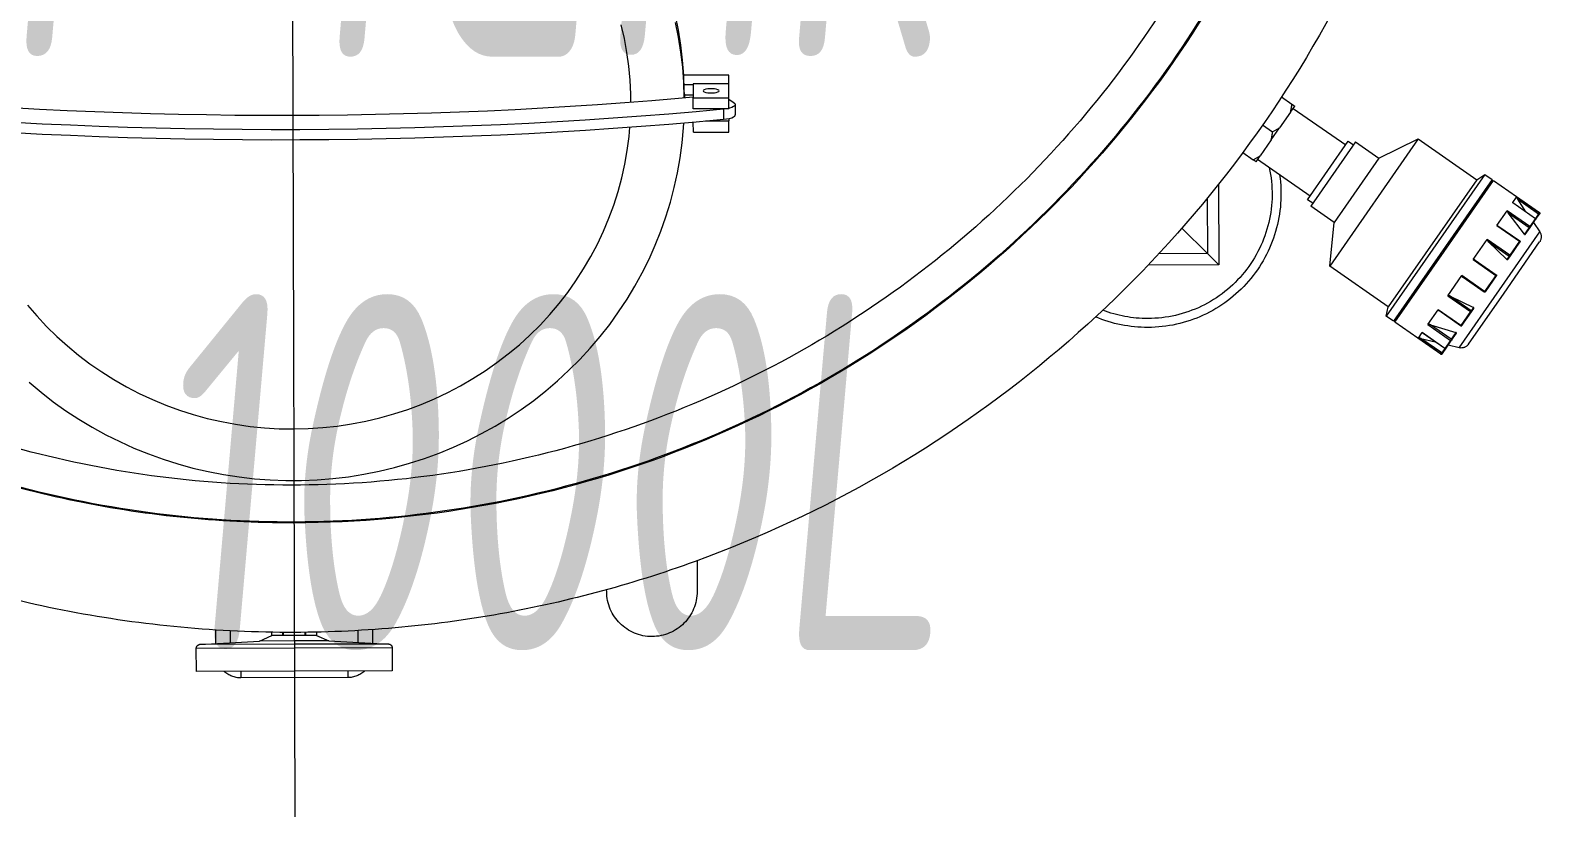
# Model space of a CAD drawing. Extents: x -681219 to -550379, y -242630 to -158199.
# Drawn here: x -639852 to -639003, y -210434 to -209993 of the extents above; entities that cross this region are included whole.
import ezdxf
from ezdxf.lldxf.tags import DXFTag

# ---------------------------------------------------------------- set-up
doc = ezdxf.new("R2010")
doc.units = 0
doc.header["$LTSCALE"] = 1000
doc.linetypes.add('DASHED2', pattern=[9.525, 6.35, -3.175])
doc.layers.get('0').update_dxf_attribs({"linetype": 'CONTINUOUS'})
doc.layers.add('future', color=4, linetype='DASHED2', lineweight=0)
doc.layers.add('text1', color=7, linetype='CONTINUOUS', lineweight=0)
doc.styles.add('ISOCP', font='isocp.shx', dxfattribs={"bigfont": 'gbcbig.shx'})
tags = doc.linetypes.add('CENTER2', pattern=[28.575, 19.05, -3.175, 3.175, -3.175]).pattern_tags.tags
tags[10:11] = [DXFTag(74, 4), DXFTag(75, 0), DXFTag(340, '0'), DXFTag(46, 0.0), DXFTag(50, 0.0), DXFTag(44, 0.0), DXFTag(45, 0.0)]
tags[8:9] = [DXFTag(74, 4), DXFTag(75, 0), DXFTag(340, '0'), DXFTag(46, 0.0), DXFTag(50, 0.0), DXFTag(44, 0.0), DXFTag(45, 0.0)]
tags[6:7] = [DXFTag(74, 4), DXFTag(75, 0), DXFTag(340, '0'), DXFTag(46, 0.0), DXFTag(50, 0.0), DXFTag(44, 0.0), DXFTag(45, 0.0)]
tags[4:5] = [DXFTag(74, 4), DXFTag(75, 0), DXFTag(340, '0'), DXFTag(46, 0.0), DXFTag(50, 0.0), DXFTag(44, 0.0), DXFTag(45, 0.0)]

# ---------------------------------------------------------------- blocks, each defined once
blk = doc.blocks.new('Slurry tank 1000l-V')
at = {"color": 8, "linetype": 'CENTER2'}
blk.add_line((0, 722.96), (0, -768.58), dxfattribs=at)
for p, q in [((-216.83, -327.32), (-215.16, -318.97)), ((-218.14, -335.73), (-216.83, -327.32)), ((-216.83, -331.21), (-215.16, -322.86)), ((-186.45, -331.86), (-184.7, -324.14)), ((-219.11, -344.18), (-218.14, -335.73)), ((-219.11, -348.07), (-218.14, -339.61)), ((-218.14, -339.61), (-216.83, -331.21)), ((-187.85, -339.64), (-186.45, -331.86)), ((-219.72, -352.67), (-219.11, -344.18)), ((-219.72, -356.55), (-219.11, -348.07)), ((-189.6, -355.34), (-188.9, -347.47)), ((-188.9, -347.47), (-187.85, -339.64)), ((-245, -352.63), (-219.72, -352.63)), ((-245, -357.52), (-245, -352.63)), ((-219.99, -361.17), (-219.72, -352.67)), ((-219.99, -365.05), (-219.72, -356.55)), ((-189.96, -363.23), (-189.6, -355.34)), ((-245, -357.52), (-225, -357.52)), ((-245, -365.28), (-245, -357.52)), ((-239.5, -361.4), (-239.32, -361.07)), ((-239.32, -361.73), (-239.5, -361.4)), ((-239.32, -361.07), (-238.79, -360.77)), ((-238.79, -362.03), (-239.32, -361.73)), ((-238.79, -360.77), (-237.95, -360.52)), ((-237.95, -362.28), (-238.79, -362.03)), ((-237.95, -360.52), (-236.87, -360.34)), ((-236.87, -362.46), (-237.95, -362.28)), ((-236.87, -360.34), (-235.64, -360.25)), ((-235.64, -362.55), (-236.87, -362.46)), ((-235.64, -360.25), (-234.36, -360.25)), ((-234.36, -362.55), (-235.64, -362.55)), ((-234.36, -360.25), (-233.13, -360.34)), ((-233.13, -362.46), (-234.36, -362.55)), ((-233.13, -360.34), (-232.05, -360.52)), ((-232.05, -362.28), (-233.13, -362.46)), ((-232.05, -360.52), (-231.21, -360.77)), ((-231.21, -362.03), (-232.05, -362.28)), ((-231.21, -360.77), (-230.68, -361.07)), ((-230.68, -361.73), (-231.21, -362.03)), ((-230.68, -361.07), (-230.5, -361.4)), ((-230.5, -361.4), (-230.68, -361.73)), ((-225, -357.52), (-225, -365.28)), ((-219.93, -357.81), (-225, -357.81)), ((-220, -363.6), (-225, -363.6)), ((-225, -364.92), (-216.8, -365.63)), ((-220, -363.29), (-219.99, -361.17)), ((-220, -363.29), (-220, -365.36)), ((-219.99, -365.36), (-219.99, -365.05)), ((-190, -367.76), (-189.96, -363.23)), ((-561.98, -372.14), (-591.47, -392.79)), ((-560.49, -374.26), (-562.84, -370.91)), ((-555.41, -365.71), (-561.25, -369.8)), ((-248.59, -369.18), (-248.59, -374.97)), ((-248.47, -368.77), (-248.58, -369.28)), ((-248.58, -369.28), (-248.3, -369.79)), ((-247.97, -368.28), (-248.47, -368.77)), ((-248.3, -369.79), (-247.65, -370.27)), ((-247.97, -368.28), (-245, -366.21)), ((-247.65, -370.27), (-246.64, -370.71)), ((-246.64, -370.71), (-245.31, -371.09)), ((-245.31, -371.09), (-245, -371.16)), ((-225, -365.28), (-245, -365.28)), ((-245, -371.56), (-245, -365.28)), ((-245, -371.56), (-225, -371.56)), ((-242.49, -371.56), (-241.93, -371.62)), ((-241.93, -371.62), (-241.93, -377.41)), ((-226.63, -372.97), (-241.93, -371.62)), ((-211.21, -374.24), (-226.63, -372.97)), ((-225, -371.56), (-225, -365.28)), ((-216.8, -365.63), (-201.72, -366.87)), ((-201.72, -366.87), (-186.54, -368.02)), ((-186.54, -368.02), (-171.26, -369.07)), ((-171.26, -369.07), (-155.89, -370.04)), ((-155.89, -370.04), (-140.43, -370.91)), ((-140.43, -370.91), (-124.91, -371.7)), ((-124.91, -371.7), (-109.32, -372.39)), ((-109.32, -372.39), (-93.67, -372.99)), ((-93.67, -372.99), (-77.98, -373.49)), ((-77.98, -373.49), (-62.24, -373.91)), ((64.13, -373.86), (79.86, -373.44)), ((79.86, -373.44), (95.55, -372.92)), ((95.55, -372.92), (111.19, -372.31)), ((111.19, -372.31), (126.77, -371.61)), ((126.77, -371.61), (142.29, -370.81)), ((142.29, -370.81), (157.73, -369.93)), ((-560.49, -374.26), (-554.29, -383.12)), ((-544.74, -381.43), (-550.35, -385.36)), ((-248.58, -375.08), (-248.59, -374.97)), ((-248.3, -375.59), (-248.58, -375.08)), ((-247.65, -376.07), (-248.3, -375.59)), ((-246.64, -376.51), (-247.65, -376.07)), ((-245.31, -376.89), (-246.64, -376.51)), ((-243.72, -377.19), (-245.31, -376.89)), ((-245, -376.96), (-245, -378.32)), ((-231.79, -378.32), (-245, -378.32)), ((-245, -384.6), (-245, -378.32)), ((-241.93, -377.41), (-243.72, -377.19)), ((-226.63, -378.77), (-241.93, -377.41)), ((-211.21, -380.03), (-226.63, -378.77)), ((-225, -384.6), (-225, -378.91)), ((-219.46, -382.05), (-219.64, -379.35)), ((-218.67, -390.52), (-219.46, -382.05)), ((-195.68, -375.42), (-211.21, -374.24)), ((-195.68, -381.21), (-211.21, -380.03)), ((-180.06, -376.5), (-195.68, -375.42)), ((-180.06, -382.3), (-195.68, -381.21)), ((-188.9, -386.88), (-189.41, -381.66)), ((-164.34, -377.5), (-180.06, -376.5)), ((-148.55, -378.41), (-164.34, -377.5)), ((-132.68, -379.22), (-148.55, -378.41)), ((-116.74, -379.94), (-132.68, -379.22)), ((-100.75, -380.57), (-116.74, -379.94)), ((-84.7, -381.11), (-100.75, -380.57)), ((-68.62, -381.55), (-84.7, -381.11)), ((-52.49, -381.9), (-68.62, -381.55)), ((-62.24, -373.91), (-46.47, -374.23)), ((-36.35, -382.16), (-52.49, -381.9)), ((-46.47, -374.23), (-30.68, -374.46)), ((-30.68, -374.46), (-14.87, -374.59)), ((-14.87, -374.59), (0.95, -374.63)), ((0.95, -374.63), (16.76, -374.58)), ((16.76, -374.58), (32.57, -374.43)), ((44.5, -382.04), (28.35, -382.25)), ((32.57, -374.43), (48.36, -374.19)), ((60.64, -381.74), (44.5, -382.04)), ((48.36, -374.19), (64.13, -373.86)), ((76.75, -381.34), (60.64, -381.74)), ((92.81, -380.85), (76.75, -381.34)), ((108.83, -380.26), (92.81, -380.85)), ((124.8, -379.59), (108.83, -380.26)), ((140.7, -378.82), (124.8, -379.59)), ((156.54, -377.96), (140.7, -378.82)), ((-632.18, -389.55), (-664.95, -412.5)), ((-610.02, -400.28), (-632.18, -389.55)), ((-632.18, -389.55), (-582.28, -460.82)), ((-550.35, -385.36), (-554.29, -383.12)), ((-549.59, -389.82), (-554.29, -383.12)), ((-549.59, -389.82), (-543.39, -398.68)), ((-225, -384.6), (-245, -384.6)), ((-217.53, -398.95), (-218.67, -390.52)), ((-187.85, -394.72), (-188.9, -386.88)), ((-164.34, -383.3), (-180.06, -382.3)), ((-148.55, -384.2), (-164.34, -383.3)), ((-132.68, -385.02), (-148.55, -384.2)), ((-116.74, -385.74), (-132.68, -385.02)), ((-100.75, -386.37), (-116.74, -385.74)), ((-84.7, -386.9), (-100.75, -386.37)), ((-68.62, -387.35), (-84.7, -386.9)), ((-52.49, -387.7), (-68.62, -387.35)), ((-36.35, -387.95), (-52.49, -387.7)), ((-20.18, -382.32), (-36.35, -382.16)), ((-20.18, -388.12), (-36.35, -387.95)), ((-4, -382.39), (-20.18, -382.32)), ((-4, -388.19), (-20.18, -388.12)), ((12.17, -382.37), (-4, -382.39)), ((12.17, -388.16), (-4, -388.19)), ((28.35, -382.25), (12.17, -382.37)), ((28.35, -388.05), (12.17, -388.16)), ((44.5, -387.84), (28.35, -388.05)), ((60.64, -387.53), (44.5, -387.84)), ((76.75, -387.13), (60.64, -387.53)), ((92.81, -386.64), (76.75, -387.13)), ((108.83, -386.06), (92.81, -386.64)), ((124.8, -385.38), (108.83, -386.06)), ((140.7, -384.62), (124.8, -385.38)), ((156.54, -383.76), (140.7, -384.62)), ((-596.91, -391.11), (-610.02, -400.28)), ((-596.91, -391.11), (-571.68, -427.15)), ((-592.9, -390.74), (-595.77, -392.74)), ((-569.96, -423.5), (-592.9, -390.74)), ((-539.45, -400.92), (-543.39, -398.68)), ((-541.04, -402.04), (-543.39, -398.68)), ((-533.62, -396.84), (-539.45, -400.92)), ((-216.04, -407.33), (-217.53, -398.95)), ((-186.45, -402.5), (-187.85, -394.72)), ((-610.02, -400.28), (-584.78, -436.33)), ((-571.39, -421.46), (-541.9, -400.81)), ((-541.04, -402.04), (-539.45, -400.92)), ((-214.2, -415.65), (-216.04, -407.33)), ((-184.7, -410.21), (-186.45, -402.5)), ((-674.37, -412.99), (-700.17, -431.06)), ((-646.55, -452.72), (-674.37, -412.99)), ((-669.45, -409.55), (-673.55, -412.42)), ((-673.55, -412.42), (-617.91, -491.87)), ((-672.4, -414.06), (-673.22, -414.63)), ((-664.95, -412.5), (-669.45, -409.55)), ((-669.45, -409.55), (-613.82, -489.01)), ((-664.95, -412.5), (-615.05, -483.76)), ((-520, -414.52), (-520, -460)), ((-212.02, -423.89), (-214.2, -415.65)), ((-182.61, -417.85), (-184.7, -410.21)), ((-699.99, -431.31), (-687.3, -422.42)), ((-687.99, -423.59), (-699.67, -431.77)), ((-692.54, -430.57), (-687.99, -423.59)), ((-685.17, -425.46), (-687.3, -422.42)), ((-572.82, -425.51), (-569.96, -423.5)), ((-513.6, -422.42), (-513.6, -453.6)), ((-209.5, -432.03), (-212.02, -423.89)), ((-180.19, -425.39), (-182.61, -417.85)), ((-700.12, -432.01), (-700.3, -431.75)), ((-700.17, -431.06), (-699.99, -431.31)), ((-698.01, -435.01), (-700.12, -432.01)), ((-699.67, -431.77), (-699.99, -431.31)), ((-699.67, -431.77), (-697.89, -434.32)), ((-685.19, -425.43), (-697.89, -434.32)), ((-685.17, -425.46), (-697.87, -434.35)), ((-694.71, -438.85), (-682.02, -429.96)), ((-682.63, -431.25), (-694.31, -439.43)), ((-691.67, -443.21), (-682.63, -431.25)), ((-676.21, -438.26), (-682.02, -429.96)), ((-584.78, -436.33), (-571.68, -427.15)), ((-206.65, -440.08), (-209.5, -432.03)), ((-177.43, -432.82), (-180.19, -425.39)), ((-174.34, -440.14), (-177.43, -432.82)), ((-696.86, -436.66), (-700.31, -441.98)), ((-694.89, -439.47), (-698.01, -435.01)), ((-697.87, -434.35), (-697.89, -434.32)), ((-697.87, -434.35), (-694.71, -438.85)), ((-692.15, -443.38), (-694.89, -439.47)), ((-694.85, -439.51), (-694.89, -439.47)), ((-694.79, -439.54), (-694.85, -439.51)), ((-694.73, -439.56), (-694.79, -439.54)), ((-694.65, -439.56), (-694.73, -439.56)), ((-694.31, -439.43), (-694.71, -438.85)), ((-694.57, -439.55), (-694.65, -439.56)), ((-694.48, -439.52), (-694.57, -439.55)), ((-694.39, -439.48), (-694.48, -439.52)), ((-694.31, -439.43), (-694.39, -439.48)), ((-694.31, -439.43), (-691.67, -443.21)), ((-676.73, -438.38), (-689.02, -446.98)), ((-676.21, -438.26), (-688.9, -447.15)), ((-582.28, -460.82), (-584.78, -436.33)), ((-513.6, -453.6), (-499.27, -439.27)), ((-203.46, -448.01), (-206.65, -440.08)), ((-170.93, -447.31), (-174.34, -440.14)), ((-677.58, -474.45), (-700.31, -441.98)), ((-680.14, -476.24), (-700.21, -447.57)), ((-689.17, -447.5), (-689.18, -447.57)), ((-689.18, -447.57), (-689.17, -447.63)), ((-689.14, -447.42), (-689.17, -447.5)), ((-689.17, -447.63), (-689.14, -447.68)), ((-689.1, -447.35), (-689.14, -447.42)), ((-683.74, -455.4), (-689.14, -447.68)), ((-689.05, -447.28), (-689.1, -447.35)), ((-688.98, -447.21), (-689.05, -447.28)), ((-688.9, -447.15), (-689.02, -446.98)), ((-688.9, -447.15), (-688.98, -447.21)), ((-688.9, -447.15), (-683.44, -454.95)), ((-683.44, -454.95), (-670.75, -446.06)), ((-671.38, -447.31), (-683.06, -455.49)), ((-681.77, -457.33), (-671.38, -447.31)), ((-662.81, -457.39), (-670.75, -446.06)), ((-199.95, -455.8), (-203.46, -448.01)), ((-167.2, -454.34), (-170.93, -447.31)), ((-683.73, -455.26), (-683.75, -455.32)), ((-683.75, -455.32), (-683.75, -455.36)), ((-683.75, -455.36), (-683.74, -455.4)), ((-682.4, -457.31), (-683.74, -455.4)), ((-683.7, -455.2), (-683.73, -455.26)), ((-683.65, -455.14), (-683.7, -455.2)), ((-683.59, -455.07), (-683.65, -455.14)), ((-683.52, -455.01), (-683.59, -455.07)), ((-683.44, -454.95), (-683.52, -455.01)), ((-683.06, -455.49), (-683.44, -454.95)), ((-683.06, -455.49), (-681.77, -457.33)), ((-663.97, -457.66), (-675.76, -465.92)), ((-662.81, -457.39), (-675.51, -466.28)), ((-618.73, -492.45), (-646.55, -452.72)), ((-520, -460), (-513.6, -453.6)), ((-513.6, -453.6), (-520, -460)), ((-513.6, -453.6), (-486.28, -453.6)), ((-196.12, -463.46), (-199.95, -455.8)), ((-163.17, -461.21), (-167.2, -454.34)), ((-669.64, -475.53), (-675.88, -466.62)), ((-675.51, -466.28), (-675.76, -465.92)), ((-675.51, -466.28), (-669.2, -475.29)), ((-669.2, -475.29), (-656.5, -466.4)), ((-648.57, -477.73), (-656.5, -466.4)), ((-615.05, -483.76), (-582.28, -460.82)), ((-520, -460), (-480.23, -460)), ((-191.98, -470.96), (-196.12, -463.46)), ((-158.83, -467.9), (-163.17, -461.21)), ((-654.85, -506.91), (-677.58, -474.45)), ((-668.95, -475.65), (-669.2, -475.29)), ((-668.95, -475.65), (-657.14, -467.39)), ((-187.52, -478.3), (-191.98, -470.96)), ((-154.19, -474.41), (-158.83, -467.9)), ((-149.27, -480.72), (-154.19, -474.41)), ((-660.06, -504.91), (-680.14, -476.24)), ((-649.96, -477.9), (-662.93, -484.24)), ((-661.64, -486.08), (-649.96, -477.9)), ((-648.57, -477.73), (-661.27, -486.62)), ((-613.82, -489.01), (-615.05, -483.76)), ((-182.77, -485.46), (-187.52, -478.3)), ((-144.08, -486.82), (-149.27, -480.72)), ((149.27, -480.72), (144.08, -486.82)), ((-661.79, -486.75), (-663.12, -484.84)), ((-662.93, -484.24), (-661.64, -486.08)), ((-656.38, -494.47), (-661.79, -486.75)), ((-661.76, -486.77), (-661.79, -486.75)), ((-661.71, -486.79), (-661.76, -486.77)), ((-661.66, -486.79), (-661.71, -486.79)), ((-661.59, -486.78), (-661.66, -486.79)), ((-661.27, -486.62), (-661.64, -486.08)), ((-661.51, -486.75), (-661.59, -486.78)), ((-661.43, -486.72), (-661.51, -486.75)), ((-661.35, -486.68), (-661.43, -486.72)), ((-661.27, -486.62), (-661.35, -486.68)), ((-661.27, -486.62), (-655.8, -494.42)), ((-655.8, -494.42), (-643.11, -485.53)), ((-655.69, -494.59), (-643.4, -485.99)), ((-644.54, -510.52), (-618.73, -492.45)), ((-637.3, -493.83), (-643.11, -485.53)), ((-619.88, -490.81), (-619.06, -490.24)), ((-617.91, -491.87), (-613.82, -489.01)), ((-177.72, -492.43), (-182.77, -485.46)), ((-172.39, -499.19), (-177.72, -492.43)), ((-138.62, -492.69), (-144.08, -486.82)), ((144.08, -486.82), (138.62, -492.69)), ((-656.34, -494.51), (-656.38, -494.47)), ((-656.29, -494.54), (-656.34, -494.51)), ((-656.22, -494.55), (-656.29, -494.54)), ((-656.14, -494.56), (-656.22, -494.55)), ((-656.06, -494.54), (-656.14, -494.56)), ((-655.97, -494.52), (-656.06, -494.54)), ((-655.89, -494.48), (-655.97, -494.52)), ((-655.8, -494.42), (-655.89, -494.48)), ((-655.69, -494.59), (-655.8, -494.42)), ((-650.63, -502.68), (-653.37, -498.77)), ((-638.72, -493.96), (-653.04, -498.37)), ((-653.04, -498.37), (-650.4, -502.14)), ((-650.4, -502.14), (-638.72, -493.96)), ((-637.3, -493.83), (-649.99, -502.72)), ((-646.84, -507.22), (-634.14, -498.33)), ((-646.82, -507.26), (-634.12, -498.37)), ((-632.02, -501.37), (-634.14, -498.33)), ((-166.79, -505.75), (-172.39, -499.19)), ((-132.9, -498.34), (-138.62, -492.69)), ((-126.93, -503.74), (-132.9, -498.34)), ((132.9, -498.34), (126.93, -503.74)), ((138.62, -492.69), (132.9, -498.34)), ((-654.85, -506.91), (-648.66, -505.49)), ((-650.66, -502.49), (-650.67, -502.56)), ((-650.67, -502.56), (-650.66, -502.62)), ((-650.64, -502.42), (-650.66, -502.49)), ((-650.66, -502.62), (-650.63, -502.68)), ((-650.6, -502.34), (-650.64, -502.42)), ((-647.51, -507.13), (-650.63, -502.68)), ((-650.54, -502.27), (-650.6, -502.34)), ((-650.47, -502.2), (-650.54, -502.27)), ((-650.4, -502.14), (-650.47, -502.2)), ((-649.99, -502.72), (-650.4, -502.14)), ((-649.99, -502.72), (-646.84, -507.22)), ((-645.41, -510.14), (-647.51, -507.13)), ((-646.82, -507.26), (-646.84, -507.22)), ((-646.82, -507.26), (-645.04, -509.8)), ((-645.04, -509.8), (-633.35, -501.62)), ((-632.02, -501.37), (-644.71, -510.26)), ((-633.35, -501.62), (-641.46, -503.51)), ((-160.91, -512.09), (-166.79, -505.75)), ((-120.73, -508.89), (-126.93, -503.74)), ((-114.31, -513.77), (-120.73, -508.89)), ((120.73, -508.89), (114.31, -513.77)), ((126.93, -503.74), (120.73, -508.89)), ((-645.23, -510.39), (-645.41, -510.14)), ((-644.71, -510.26), (-645.04, -509.8)), ((-644.71, -510.26), (-644.54, -510.52)), ((-154.78, -518.19), (-160.91, -512.09)), ((-107.67, -518.39), (-114.31, -513.77)), ((114.31, -513.77), (107.67, -518.39)), ((-148.4, -524.05), (-154.78, -518.19)), ((-141.79, -529.66), (-148.4, -524.05)), ((-100.84, -522.72), (-107.67, -518.39)), ((-93.82, -526.77), (-100.84, -522.72)), ((100.84, -522.72), (93.82, -526.77)), ((107.67, -518.39), (100.84, -522.72)), ((148.4, -524.05), (141.79, -529.66)), ((-134.94, -535.01), (-141.79, -529.66)), ((-86.62, -530.52), (-93.82, -526.77)), ((-79.27, -533.97), (-86.62, -530.52)), ((-71.76, -537.11), (-79.27, -533.97)), ((79.27, -533.97), (71.76, -537.11)), ((86.62, -530.52), (79.27, -533.97)), ((93.82, -526.77), (86.62, -530.52)), ((141.79, -529.66), (134.94, -535.01)), ((-127.88, -540.09), (-134.94, -535.01)), ((-120.62, -544.89), (-127.88, -540.09)), ((-64.13, -539.93), (-71.76, -537.11)), ((-56.38, -542.44), (-64.13, -539.93)), ((-48.52, -544.62), (-56.38, -542.44)), ((56.38, -542.44), (48.52, -544.62)), ((64.13, -539.93), (56.38, -542.44)), ((71.76, -537.11), (64.13, -539.93)), ((127.88, -540.09), (120.62, -544.89)), ((134.94, -535.01), (127.88, -540.09)), ((-113.16, -549.41), (-120.62, -544.89)), ((-105.52, -553.64), (-113.16, -549.41)), ((-40.57, -546.47), (-48.52, -544.62)), ((-32.55, -547.99), (-40.57, -546.47)), ((-24.46, -549.17), (-32.55, -547.99)), ((-16.33, -550.02), (-24.46, -549.17)), ((-8.17, -550.53), (-16.33, -550.02)), ((0, -550.7), (-8.17, -550.53)), ((8.17, -550.53), (0, -550.7)), ((16.33, -550.02), (8.17, -550.53)), ((24.46, -549.17), (16.33, -550.02)), ((32.55, -547.99), (24.46, -549.17)), ((40.57, -546.47), (32.55, -547.99)), ((48.52, -544.62), (40.57, -546.47)), ((113.16, -549.41), (105.52, -553.64)), ((120.62, -544.89), (113.16, -549.41)), ((-97.71, -557.57), (-105.52, -553.64)), ((-89.75, -561.19), (-97.71, -557.57)), ((97.71, -557.57), (89.75, -561.19)), ((105.52, -553.64), (97.71, -557.57)), ((-81.64, -564.51), (-89.75, -561.19)), ((-73.4, -567.5), (-81.64, -564.51)), ((-65.05, -570.18), (-73.4, -567.5)), ((73.4, -567.5), (65.05, -570.18)), ((81.64, -564.51), (73.4, -567.5)), ((89.75, -561.19), (81.64, -564.51)), ((-56.59, -572.53), (-65.05, -570.18)), ((-48.03, -574.55), (-56.59, -572.53)), ((-39.41, -576.24), (-48.03, -574.55)), ((-30.71, -577.6), (-39.41, -576.24)), ((39.41, -576.24), (30.71, -577.6)), ((48.03, -574.55), (39.41, -576.24)), ((56.59, -572.53), (48.03, -574.55)), ((65.05, -570.18), (56.59, -572.53)), ((-21.97, -578.62), (-30.71, -577.6)), ((-13.2, -579.3), (-21.97, -578.62)), ((-4.4, -579.64), (-13.2, -579.3)), ((4.4, -579.64), (-4.4, -579.64)), ((13.2, -579.3), (4.4, -579.64)), ((21.97, -578.62), (13.2, -579.3)), ((30.71, -577.6), (21.97, -578.62)), ((-226.4, -625.27), (-226.4, -642.5)), ((-175.6, -642.5), (-175.6, -641.4)), ((-19.5, -669.8), (-53.11, -671.7)), ((-44, -663.54), (-44, -671.19)), ((-36, -670.73), (-36, -664.02)), ((-12.5, -666.8), (-19.5, -669.8)), ((-19.5, -669.8), (0, -669.8)), ((-12.5, -664.88), (-12.5, -666.8)), ((-12.5, -666.8), (-12.49, -666.8)), ((-12.49, -664.88), (-12.49, -666.8)), ((-12.49, -666.8), (-6.56, -666.8)), ((-6.56, -666.8), (-6.56, -664.97)), ((-6.56, -666.8), (-5.94, -666.8)), ((-5.94, -664.97), (-5.94, -666.8)), ((-5.94, -666.8), (5.94, -666.8)), ((0, -669.8), (19.5, -669.8)), ((5.94, -666.8), (5.94, -664.97)), ((5.94, -666.8), (6.56, -666.8)), ((6.56, -664.97), (6.56, -666.8)), ((6.56, -666.8), (12.49, -666.8)), ((12.49, -666.8), (12.49, -664.88)), ((12.49, -666.8), (12.5, -666.8)), ((12.5, -666.8), (12.5, -664.88)), ((19.5, -669.8), (12.5, -666.8)), ((53.11, -671.7), (19.5, -669.8)), ((36, -664.02), (36, -670.73)), ((44, -671.19), (44, -663.54)), ((-55, -673.7), (-55, -686.8)), ((55, -673.7), (-55, -673.7)), ((-53.11, -671.7), (0, -671.7)), ((0, -671.7), (53.11, -671.7)), ((55, -686.8), (55, -673.7)), ((-55, -686.8), (0, -686.8)), ((-30, -686.8), (-30, -690.5)), ((0, -686.8), (55, -686.8)), ((30, -686.8), (30, -690.5)), ((-30, -690.5), (30, -690.5))]:
    blk.add_line(p, q)
for centre, radius, start, end in [((0, 0), 665, 323.2686, 173.20578), ((0, 0), 665, 189.40986, 270), ((0, 0), 582.25, 190.71521, 315.97991), ((0, 0), 603.52, 190.55964, 270), ((0, 0), 603, 190.56881, 318.04763), ((-480, -420), 70, 167.96109, 270), ((0, 0), 603.52, 270, 318.06487), ((-480, -420), 75, 171.91921, 270), ((-699.89, -431.47), 0.5, 125, 215), ((-699.71, -431.72), 0.498, 124.81531, 214.81411), ((-700.38, -430.98), 1.06, 284.25206, 311.64333), ((-697.6, -434.73), 0.5, 125, 215), ((-697.61, -434.76), 0.481, 122.63182, 212.41768), ((-694.49, -439.25), 0.459, 119.46902, 208.11271), ((-696.12, -444.7), 5, 147.06032, 215), ((-688.73, -447.39), 0.5, 125, 215), ((-683.36, -455.11), 0.482, 217.44416, 307.25153), ((-675.47, -466.33), 0.5, 125, 215), ((-674.95, -467.29), 1.15, 118.84976, 144.08603), ((-669.96, -474.42), 1.15, 285.91397, 311.15024), ((-669.23, -475.24), 0.5, 215, 305), ((0, 0), 665, 270, 313.57371), ((-661.38, -486.49), 0.482, 122.74847, 212.55584), ((-480, -420), 70, 270, 291.19622), ((-480, -420), 75, 270, 293.03729), ((-655.97, -494.18), 0.5, 215, 305), ((-655.96, -502.04), 5, 215, 282.93968), ((-650.29, -502.37), 0.459, 221.88729, 310.53098), ((-647.1, -506.85), 0.5, 215, 305), ((-647.13, -506.84), 0.481, 217.58232, 307.36818), ((-644.53, -510.74), 1.06, 118.35667, 145.74794), ((-645, -509.85), 0.498, 215.18589, 305.18469), ((-644.82, -510.11), 0.5, 215, 305), ((-201, -642.5), 25.4, 180, 0), ((-53, -673.7), 2, 93.22452, 180), ((53, -673.7), 2, 0, 86.77548), ((-30, -676.5), 14, 227.39767, 270), ((30, -676.5), 14, 270, 312.60233)]:
    blk.add_arc(centre, radius, start, end)
for points, knots in [([(-561.25, -369.8), (-561.39, -369.89), (-562, -370.32), (-562.47, -370.65), (-562.84, -370.91)], [0, 0, 0, 0, 0.224192, 1, 1, 1, 1]), ([(-560.49, -374.26), (-560.62, -373.71), (-560.98, -372.25), (-561.15, -370.74), (-561.25, -369.8)], [0, 0, 0, 0, 0.375713, 1, 1, 1, 1]), ([(-549.59, -389.82), (-549.73, -389.28), (-550.09, -387.82), (-550.25, -386.3), (-550.35, -385.36)], [0, 0, 0, 0, 0.375713, 1, 1, 1, 1]), ([(-687.3, -422.42), (-687.3, -422.43), (-687.3, -422.44), (-687.32, -422.49), (-687.39, -422.63), (-687.59, -422.96), (-687.81, -423.31), (-687.97, -423.56), (-687.99, -423.59)], [0, 0, 0, 0, 0.046678, 0.104891, 0.202314, 0.410894, 0.914071, 1, 1, 1, 1]), ([(-685.26, -425.47), (-685.25, -425.47), (-685.22, -425.45), (-685.19, -425.44), (-685.17, -425.46), (-685.17, -425.46)], [0, 0, 0, 0, 0.319463, 0.791131, 1, 1, 1, 1]), ([(-682.02, -429.96), (-682.01, -429.98), (-682, -430.01), (-682, -430.1), (-682.04, -430.27), (-682.21, -430.64), (-682.43, -430.98), (-682.6, -431.22), (-682.63, -431.25)], [0, 0, 0, 0, 0.046678, 0.104891, 0.202314, 0.410894, 0.914071, 1, 1, 1, 1]), ([(-676.73, -438.39), (-676.72, -438.38), (-676.66, -438.32), (-676.54, -438.26), (-676.4, -438.2), (-676.29, -438.2), (-676.24, -438.22), (-676.21, -438.25), (-676.21, -438.26)], [0, 0, 0, 0, 0.068214, 0.352853, 0.677747, 0.808842, 0.94133, 1, 1, 1, 1]), ([(-691.67, -443.21), (-691.71, -443.25), (-691.79, -443.35), (-691.92, -443.43), (-692.04, -443.46), (-692.12, -443.43), (-692.15, -443.39), (-692.15, -443.38)], [0, 0, 0, 0, 0.23668, 0.473661, 0.701161, 0.91221, 1, 1, 1, 1]), ([(-670.75, -446.06), (-670.73, -446.08), (-670.71, -446.12), (-670.7, -446.23), (-670.74, -446.41), (-670.91, -446.78), (-671.15, -447.09), (-671.35, -447.28), (-671.38, -447.31)], [0, 0, 0, 0, 0.046678, 0.104891, 0.202314, 0.410894, 0.914071, 1, 1, 1, 1]), ([(-681.77, -457.33), (-681.82, -457.37), (-681.91, -457.45), (-682.08, -457.48), (-682.24, -457.45), (-682.34, -457.38), (-682.39, -457.33), (-682.4, -457.31)], [0, 0, 0, 0, 0.23668, 0.473661, 0.701161, 0.91221, 1, 1, 1, 1]), ([(-663.96, -457.68), (-663.78, -457.55), (-663.54, -457.39), (-663.21, -457.3), (-663.04, -457.28), (-662.91, -457.31), (-662.85, -457.35), (-662.82, -457.38), (-662.81, -457.39)], [0, 0, 0, 0, 0.514311, 0.662678, 0.832027, 0.90036, 0.969419, 1, 1, 1, 1]), ([(-656.5, -466.4), (-656.49, -466.42), (-656.47, -466.47), (-656.46, -466.57), (-656.5, -466.74), (-656.71, -467.05), (-656.97, -467.25), (-657.15, -467.39)], [0, 0, 0, 0, 0.05222, 0.117346, 0.226337, 0.459682, 1, 1, 1, 1]), ([(-649.96, -477.9), (-649.71, -477.8), (-649.4, -477.66), (-648.98, -477.61), (-648.81, -477.61), (-648.67, -477.65), (-648.6, -477.69), (-648.58, -477.72), (-648.57, -477.73)], [0, 0, 0, 0, 0.5625232, 0.6961626, 0.848701, 0.9102505, 0.9724543, 1, 1, 1, 1]), ([(-663.12, -484.84), (-663.15, -484.8), (-663.2, -484.71), (-663.2, -484.57), (-663.15, -484.43), (-663.06, -484.32), (-662.97, -484.27), (-662.93, -484.24)], [0, 0, 0, 0, 0.196336, 0.392446, 0.594697, 0.810602, 1, 1, 1, 1]), ([(-643.11, -485.53), (-643.1, -485.55), (-643.08, -485.59), (-643.09, -485.67), (-643.16, -485.79), (-643.27, -485.91), (-643.38, -485.97), (-643.41, -485.98)], [0, 0, 0, 0, 0.098885, 0.222208, 0.428597, 0.870465, 1, 1, 1, 1]), ([(-653.37, -498.77), (-653.39, -498.74), (-653.41, -498.68), (-653.38, -498.59), (-653.31, -498.5), (-653.19, -498.42), (-653.09, -498.38), (-653.04, -498.37)], [0, 0, 0, 0, 0.1963358, 0.3924458, 0.5946971, 0.810602, 1, 1, 1, 1]), ([(-638.72, -493.96), (-638.44, -493.89), (-638.11, -493.8), (-637.68, -493.76), (-637.5, -493.75), (-637.38, -493.78), (-637.32, -493.8), (-637.3, -493.82), (-637.3, -493.83)], [0, 0, 0, 0, 0.5625232, 0.6961626, 0.848701, 0.9102505, 0.9724543, 1, 1, 1, 1]), ([(-634.14, -498.33), (-634.14, -498.34), (-634.13, -498.36), (-634.15, -498.38), (-634.17, -498.39)], [0, 0, 0, 0, 0.445012, 1, 1, 1, 1]), ([(-633.35, -501.62), (-633.07, -501.56), (-632.73, -501.48), (-632.32, -501.4), (-632.17, -501.38), (-632.07, -501.37), (-632.03, -501.36), (-632.02, -501.37), (-632.02, -501.37)], [0, 0, 0, 0, 0.562523, 0.696163, 0.848701, 0.910251, 0.972454, 1, 1, 1, 1])]:
    blk.add_open_spline(points, degree=3, knots=knots)

msp = doc.modelspace()

# ---------------------------------------------------------------- block references
at = {"layer": 'future', "xscale": -1, "rotation": 0.1582003441343982}
msp.add_blockref('Slurry tank 1000l-V', (-639705.6996, -209665.858), dxfattribs=at)

# ---------------------------------------------------------------- texts
at = {"layer": 'text1', "ltscale": 20, "insert": (-639337.623, -210340.8341), "char_height": 200, "attachment_point": 9, "style": 'ISOCP'}
msp.add_mtext_dynamic_manual_height_columns('{\\Fgbenor,-gbcbig|c134;\\Q5;\\W0.8;\\C6;Water tank \\P1000L}', width=16722.717465, gutter_width=355537.5, heights=[0], dxfattribs=at)

doc.saveas('drawing.dxf')
